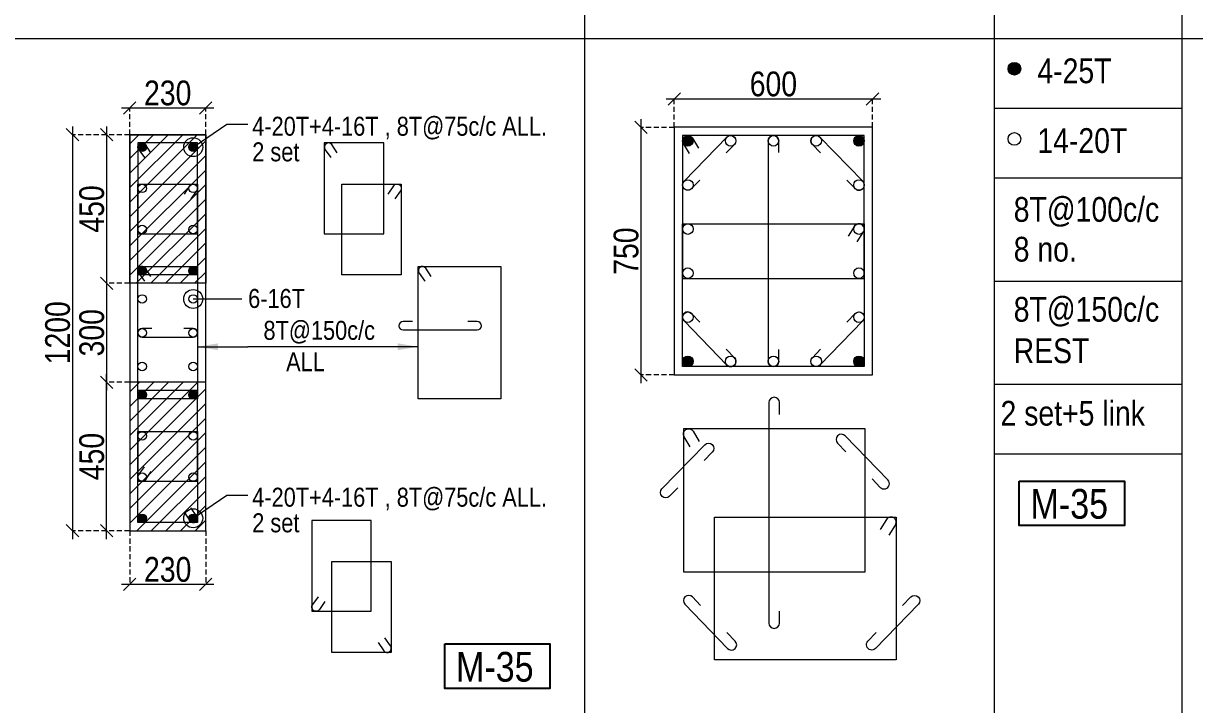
# Model space of a CAD drawing. Header units: millimetres. Extents: x 1112055 to 3390982, y -148532 to 766891.
# Drawn here: x 2172587 to 2186769, y 171525 to 179780 of the extents above; entities that cross this region are included whole.
import ezdxf
from ezdxf.enums import TextEntityAlignment as Align

# ---------------------------------------------------------------- set-up
doc = ezdxf.new("R2010")
doc.units = ezdxf.units.MM
doc.header["$PDMODE"] = 35
doc.header["$PDSIZE"] = -25
doc.linetypes.add('DASHED2', pattern=[0.375, 0.25, -0.125])
doc.linetypes.add('Hidden', pattern=[9.525, 6.35, -3.175])
for name, color, linetype, lineweight in [('B COL', 1, 'Continuous', 30), ('B COL. SIZE DIM', 220, 'Continuous', 25), ('B COLSCH', 204, 'Continuous', 20), ('B COLUMN', 1, 'Hidden', 9), ('B STEEL', 34, 'Continuous', 15), ('B-ST TEXT', 7, 'Continuous', 9), ('F HATCH', 251, 'Continuous', 18)]:
    doc.layers.add(name, color=color, linetype=linetype, lineweight=lineweight)
doc.layers.add('B TEXT', color=7, linetype='Continuous')
doc.styles.add('dim inside', font='romans.shx', dxfattribs={"width": 0.8, "height": 125})
doc.styles.add('SWINC', font='swissc.ttf')
doc.styles.add('TAHOMA', font='tahoma.ttf')
doc.dimstyles.new('dim inside', dxfattribs={"dimtxt": 125, "dimasz": 100, "dimexe": 0, "dimexo": 0, "dimgap": 10, "dimtad": 0, "dimdec": 0, "dimzin": 0, "dimdsep": 46, "dimtxsty": 'dim inside', "dimblk": 'SMALL', "dimcen": 0.09, "dimadec": 0, "dimazin": 0, "dimtfac": 1, "dimtdec": 0, "dimtofl": 0, "dimtmove": 0, "dimatfit": 3, "dimfxl": 1, "dimtolj": 1, "dimtzin": 0, "dimarcsym": 2})
doc.dimstyles.new('PARESH', dxfattribs={"dimscale": 0, "dimtxt": 300, "dimasz": 150, "dimexe": 150, "dimexo": 150, "dimgap": 25, "dimtad": 1, "dimdec": 0, "dimzin": 0, "dimdsep": 46, "dimtxsty": 'TAHOMA', "dimblk": 'ARCHTICK', "dimcen": 100, "dimdle": 150, "dimclrd": 251, "dimclre": 251, "dimclrt": 6, "dimadec": 0, "dimazin": 0, "dimtfac": 1, "dimtdec": 0, "dimtix": 1, "dimtofl": 0, "dimtmove": 0, "dimatfit": 2, "dimfxl": 0.18, "dimtolj": 1, "dimtzin": 0, "dimlwd": 9, "dimlwe": 9, "dimarcsym": 0})
pattern_1 = [(45, (1272961.83, 105429.73), (-88.388348, 88.388348), [])]

# ---------------------------------------------------------------- blocks, each defined once
blk = doc.blocks.new('_Oblique')
at = {"color": 0, "linetype": 'ByBlock', "lineweight": -2}
blk.add_line((-0.5, -0.5), (0.5, 0.5), dxfattribs=at)
blk = doc.blocks.new('*D168')
at = {"layer": 'B COL. SIZE DIM', "color": 250, "lineweight": 9, "ltscale": 250, "transparency": 16777216}
blk.add_line((2180369, 178865), (2182969, 178865), dxfattribs=at)
at = {"layer": 'B COL. SIZE DIM', "color": 250, "linetype": 'DASHED2', "lineweight": 9, "ltscale": 250, "transparency": 16777216}
for p, q in [((2180469, 178520), (2180469, 178865)), ((2182869, 178520), (2182869, 178865))]:
    blk.add_line(p, q, dxfattribs=at)
at = {"layer": 'Defpoints', "color": 0, "ltscale": 250, "transparency": 16777216}
for p in [(2182869, 178865), (2180469, 178520), (2182869, 178520)]:
    blk.add_point(p, dxfattribs=at)
at = {"layer": 'B COL. SIZE DIM', "color": 250, "lineweight": 9, "ltscale": 250, "transparency": 16777216, "xscale": 150, "yscale": 150, "zscale": 150, "rotation": 180}
blk.add_blockref('_Oblique', (2180469, 178865), dxfattribs=at)
at = {"layer": 'B COL. SIZE DIM', "color": 250, "lineweight": 9, "ltscale": 250, "transparency": 16777216, "xscale": 150, "yscale": 150, "zscale": 150}
blk.add_blockref('_Oblique', (2182869, 178865), dxfattribs=at)
at = {"layer": 'B COL. SIZE DIM', "color": 6, "ltscale": 250, "transparency": 16777216, "insert": (2181669, 179044), "char_height": 300, "attachment_point": 5, "style": 'SWINC'}
blk.add_mtext('\\A1;600', dxfattribs=at)
blk = doc.blocks.new('*D169')
at = {"layer": 'B COL. SIZE DIM', "color": 250, "lineweight": 9, "ltscale": 250, "transparency": 16777216}
blk.add_line((2180065, 178620), (2180065, 175420), dxfattribs=at)
at = {"layer": 'B COL. SIZE DIM', "color": 250, "linetype": 'DASHED2', "lineweight": 9, "ltscale": 250, "transparency": 16777216}
for p, q in [((2180469, 178520), (2180065, 178520)), ((2180469, 175520), (2180065, 175520))]:
    blk.add_line(p, q, dxfattribs=at)
at = {"layer": 'Defpoints', "color": 0, "ltscale": 250, "transparency": 16777216}
for p in [(2180469, 178520), (2180065, 175520), (2180469, 175520)]:
    blk.add_point(p, dxfattribs=at)
at = {"layer": 'B COL. SIZE DIM', "color": 250, "lineweight": 9, "ltscale": 250, "transparency": 16777216, "xscale": 150, "yscale": 150, "zscale": 150}
for p, rotation in [((2180065, 178520), 90), ((2180065, 175520), 270)]:
    blk.add_blockref('_Oblique', p, dxfattribs=dict(at, rotation=rotation))
at = {"layer": 'B COL. SIZE DIM', "color": 6, "ltscale": 250, "transparency": 16777216, "insert": (2179886, 177020), "char_height": 300, "attachment_point": 5, "rotation": 90, "style": 'SWINC'}
blk.add_mtext('\\A1;750', dxfattribs=at)
blk = doc.blocks.new('*D392')
at = {"layer": 'B COL. SIZE DIM', "color": 250, "lineweight": 9, "ltscale": 250, "transparency": 16777216}
blk.add_line((2173774, 178756), (2174894, 178756), dxfattribs=at)
at = {"layer": 'B COL. SIZE DIM', "color": 250, "linetype": 'DASHED2', "lineweight": 9, "ltscale": 250, "transparency": 16777216}
for p, q in [((2173874, 178431), (2173874, 178756)), ((2174794, 178431), (2174794, 178756))]:
    blk.add_line(p, q, dxfattribs=at)
at = {"layer": 'Defpoints', "color": 0, "ltscale": 250, "transparency": 16777216}
for p in [(2174794, 178756), (2173874, 178431), (2174794, 178431)]:
    blk.add_point(p, dxfattribs=at)
at = {"layer": 'B COL. SIZE DIM', "color": 250, "lineweight": 9, "ltscale": 250, "transparency": 16777216, "xscale": 150, "yscale": 150, "zscale": 150, "rotation": 180}
blk.add_blockref('_Oblique', (2173874, 178756), dxfattribs=at)
at = {"layer": 'B COL. SIZE DIM', "color": 250, "lineweight": 9, "ltscale": 250, "transparency": 16777216, "xscale": 150, "yscale": 150, "zscale": 150}
blk.add_blockref('_Oblique', (2174794, 178756), dxfattribs=at)
at = {"layer": 'B COL. SIZE DIM', "color": 6, "ltscale": 250, "transparency": 16777216, "insert": (2174334, 178935), "char_height": 300, "attachment_point": 5, "style": 'SWINC'}
blk.add_mtext('\\A1;230', dxfattribs=at)
blk = doc.blocks.new('*D393')
at = {"layer": 'B COL. SIZE DIM', "color": 250, "lineweight": 9, "ltscale": 250, "transparency": 16777216}
blk.add_line((2173594, 176731), (2173594, 175331), dxfattribs=at)
at = {"layer": 'B COL. SIZE DIM', "color": 250, "linetype": 'DASHED2', "lineweight": 9, "ltscale": 250, "transparency": 16777216}
for p, q in [((2173874, 176631), (2173594, 176631)), ((2173874, 175431), (2173594, 175431))]:
    blk.add_line(p, q, dxfattribs=at)
at = {"layer": 'Defpoints', "color": 0, "ltscale": 250, "transparency": 16777216}
for p in [(2173874, 176631), (2173594, 175431), (2173874, 175431)]:
    blk.add_point(p, dxfattribs=at)
at = {"layer": 'B COL. SIZE DIM', "color": 250, "lineweight": 9, "ltscale": 250, "transparency": 16777216, "xscale": 150, "yscale": 150, "zscale": 150}
for p, rotation in [((2173594, 176631), 90), ((2173594, 175431), 270)]:
    blk.add_blockref('_Oblique', p, dxfattribs=dict(at, rotation=rotation))
at = {"layer": 'B COL. SIZE DIM', "color": 6, "ltscale": 250, "transparency": 16777216, "insert": (2173415, 176031), "char_height": 300, "attachment_point": 5, "rotation": 90, "style": 'SWINC'}
blk.add_mtext('\\A1;300', dxfattribs=at)
blk = doc.blocks.new('*D394')
at = {"layer": 'B COL. SIZE DIM', "color": 250, "lineweight": 9, "ltscale": 250, "transparency": 16777216}
blk.add_line((2173594, 178531), (2173594, 176531), dxfattribs=at)
at = {"layer": 'B COL. SIZE DIM', "color": 250, "linetype": 'DASHED2', "lineweight": 9, "ltscale": 250, "transparency": 16777216}
for p, q in [((2173874, 178431), (2173594, 178431)), ((2173874, 176631), (2173594, 176631))]:
    blk.add_line(p, q, dxfattribs=at)
at = {"layer": 'Defpoints', "color": 0, "ltscale": 250, "transparency": 16777216}
for p in [(2173874, 178431), (2173594, 176631), (2173874, 176631)]:
    blk.add_point(p, dxfattribs=at)
at = {"layer": 'B COL. SIZE DIM', "color": 250, "lineweight": 9, "ltscale": 250, "transparency": 16777216, "xscale": 150, "yscale": 150, "zscale": 150}
for p, rotation in [((2173594, 178431), 90), ((2173594, 176631), 270)]:
    blk.add_blockref('_Oblique', p, dxfattribs=dict(at, rotation=rotation))
at = {"layer": 'B COL. SIZE DIM', "color": 6, "ltscale": 250, "transparency": 16777216, "insert": (2173415, 177531), "char_height": 300, "attachment_point": 5, "rotation": 90, "style": 'SWINC'}
blk.add_mtext('\\A1;450', dxfattribs=at)
blk = doc.blocks.new('*D395')
at = {"layer": 'B COL. SIZE DIM', "color": 250, "lineweight": 9, "ltscale": 250, "transparency": 16777216}
blk.add_line((2173594, 173531), (2173594, 175531), dxfattribs=at)
at = {"layer": 'B COL. SIZE DIM', "color": 250, "linetype": 'DASHED2', "lineweight": 9, "ltscale": 250, "transparency": 16777216}
for p, q in [((2173874, 175431), (2173594, 175431)), ((2173874, 173631), (2173594, 173631))]:
    blk.add_line(p, q, dxfattribs=at)
at = {"layer": 'Defpoints', "color": 0, "ltscale": 250, "transparency": 16777216}
for p in [(2173594, 175431), (2173874, 175431), (2173874, 173631)]:
    blk.add_point(p, dxfattribs=at)
at = {"layer": 'B COL. SIZE DIM', "color": 250, "lineweight": 9, "ltscale": 250, "transparency": 16777216, "xscale": 150, "yscale": 150, "zscale": 150}
for p, rotation in [((2173594, 175431), 90), ((2173594, 173631), 270)]:
    blk.add_blockref('_Oblique', p, dxfattribs=dict(at, rotation=rotation))
at = {"layer": 'B COL. SIZE DIM', "color": 6, "ltscale": 250, "transparency": 16777216, "insert": (2173415, 174531), "char_height": 300, "attachment_point": 5, "rotation": 90, "style": 'SWINC'}
blk.add_mtext('\\A1;450', dxfattribs=at)
blk = doc.blocks.new('*D396')
at = {"layer": 'B COL. SIZE DIM', "color": 250, "lineweight": 9, "ltscale": 250, "transparency": 16777216}
blk.add_line((2173181, 178531), (2173181, 173531), dxfattribs=at)
at = {"layer": 'B COL. SIZE DIM', "color": 250, "linetype": 'DASHED2', "lineweight": 9, "ltscale": 250, "transparency": 16777216}
for p, q in [((2173874, 178431), (2173181, 178431)), ((2173874, 173631), (2173181, 173631))]:
    blk.add_line(p, q, dxfattribs=at)
at = {"layer": 'Defpoints', "color": 0, "ltscale": 250, "transparency": 16777216}
for p in [(2173874, 178431), (2173181, 173631), (2173874, 173631)]:
    blk.add_point(p, dxfattribs=at)
at = {"layer": 'B COL. SIZE DIM', "color": 250, "lineweight": 9, "ltscale": 250, "transparency": 16777216, "xscale": 150, "yscale": 150, "zscale": 150}
for p, rotation in [((2173181, 178431), 90), ((2173181, 173631), 270)]:
    blk.add_blockref('_Oblique', p, dxfattribs=dict(at, rotation=rotation))
at = {"layer": 'B COL. SIZE DIM', "color": 6, "ltscale": 250, "transparency": 16777216, "insert": (2173002, 176031), "char_height": 300, "attachment_point": 5, "rotation": 90, "style": 'SWINC'}
blk.add_mtext('\\A1;1200', dxfattribs=at)
blk = doc.blocks.new('*D458')
at = {"layer": 'B COL. SIZE DIM', "color": 250, "linetype": 'DASHED2', "lineweight": 9, "ltscale": 250, "transparency": 16777216}
for p, q in [((2173874, 173631), (2173874, 172982)), ((2174794, 173631), (2174794, 172982))]:
    blk.add_line(p, q, dxfattribs=at)
at = {"layer": 'B COL. SIZE DIM', "color": 250, "lineweight": 9, "ltscale": 250, "transparency": 16777216}
blk.add_line((2174894, 172982), (2173774, 172982), dxfattribs=at)
at = {"layer": 'Defpoints', "color": 0, "ltscale": 250, "transparency": 16777216}
for p in [(2173874, 173631), (2174794, 173631), (2173874, 172982)]:
    blk.add_point(p, dxfattribs=at)
at = {"layer": 'B COL. SIZE DIM', "color": 250, "lineweight": 9, "ltscale": 250, "transparency": 16777216, "xscale": 150, "yscale": 150, "zscale": 150, "rotation": 180}
blk.add_blockref('_Oblique', (2173874, 172982), dxfattribs=at)
at = {"layer": 'B COL. SIZE DIM', "color": 250, "lineweight": 9, "ltscale": 250, "transparency": 16777216, "xscale": 150, "yscale": 150, "zscale": 150}
blk.add_blockref('_Oblique', (2174794, 172982), dxfattribs=at)
at = {"layer": 'B COL. SIZE DIM', "color": 6, "ltscale": 250, "transparency": 16777216, "insert": (2174334, 173161), "char_height": 300, "attachment_point": 5, "style": 'SWINC'}
blk.add_mtext('\\A1;230', dxfattribs=at)
blk = doc.blocks.new('_ArchTick')
at = {"color": 0, "linetype": 'ByBlock', "const_width": 0.15}
blk.add_lwpolyline([(-0.5, -0.5), (0.5, 0.5)], dxfattribs=at)

msp = doc.modelspace()

# ---------------------------------------------------------------- hatches: boundary and pattern name
at = {"layer": 'B STEEL', "lineweight": 9, "ltscale": 0.5}
h = msp.add_hatch(color=34, dxfattribs=at)
edge = h.paths.add_edge_path()
edge.add_arc((2184587.5, 179229.5), 76.8, 0, 360)
h = msp.add_hatch(color=34, dxfattribs=at)
edge = h.paths.add_edge_path()
edge.add_arc((2180633.2, 178356.3), 64, 0, 360)
h = msp.add_hatch(color=34, dxfattribs=at)
edge = h.paths.add_edge_path()
edge.add_arc((2182705.1, 178356.3), 64, 180, 540, ccw=False)
at = {"layer": 'B STEEL', "lineweight": 13}
h = msp.add_hatch(color=256, dxfattribs=at)
h.dxf.hatch_style = 1
edge = h.paths.add_edge_path()
edge.add_arc((2174025.5, 178279.9), 51.4, 0, 360)
h = msp.add_hatch(color=256, dxfattribs=at)
h.dxf.hatch_style = 1
edge = h.paths.add_edge_path()
edge.add_arc((2174642.6, 178279.9), 51.4, 0, 360)
h = msp.add_hatch(color=256, dxfattribs=at)
h.dxf.hatch_style = 1
edge = h.paths.add_edge_path()
edge.add_arc((2174025.5, 176782.7), 51.4, 0, 360)
h = msp.add_hatch(color=256, dxfattribs=at)
h.dxf.hatch_style = 1
edge = h.paths.add_edge_path()
edge.add_arc((2174642.6, 176782.7), 51.4, 0, 360)
at = {"layer": 'B STEEL', "lineweight": 9, "ltscale": 0.5}
h = msp.add_hatch(color=34, dxfattribs=at)
edge = h.paths.add_edge_path()
edge.add_arc((2180633.2, 175684.3), 64, 0, 360, ccw=False)
h = msp.add_hatch(color=34, dxfattribs=at)
edge = h.paths.add_edge_path()
edge.add_arc((2182705.1, 175684.3), 64, -180, 180)
at = {"layer": 'B STEEL', "lineweight": 13}
h = msp.add_hatch(color=256, dxfattribs=at)
h.dxf.hatch_style = 1
edge = h.paths.add_edge_path()
edge.add_arc((2174025.5, 175279.9), 51.4, 0, 360)
h = msp.add_hatch(color=256, dxfattribs=at)
h.dxf.hatch_style = 1
edge = h.paths.add_edge_path()
edge.add_arc((2174642.6, 175279.9), 51.4, 0, 360)
h = msp.add_hatch(color=256, dxfattribs=at)
h.dxf.hatch_style = 1
edge = h.paths.add_edge_path()
edge.add_arc((2174025.5, 173782.7), 51.4, 0, 360)
h = msp.add_hatch(color=256, dxfattribs=at)
h.dxf.hatch_style = 1
edge = h.paths.add_edge_path()
edge.add_arc((2174642.6, 173782.7), 51.4, 0, 360)
at = {"layer": 'F HATCH', "lineweight": 0}
h = msp.add_hatch(dxfattribs=at)
h.set_pattern_fill('ANSI31', color=250, scale=1000)
h.set_pattern_definition(pattern_1)
h.paths.add_polyline_path([(2173874, 178431.3), (2174794, 178431.3), (2174794, 176631.3), (2173874, 176631.3)])
h = msp.add_hatch(dxfattribs=at)
h.set_pattern_fill('ANSI31', color=250, scale=1000)
h.set_pattern_definition(pattern_1)
h.paths.add_polyline_path([(2173874, 173631.3), (2174794, 173631.3), (2174794, 175431.3), (2173874, 175431.3)])

# ---------------------------------------------------------------- linework, layer by layer
at = {"layer": 'B COL', "lineweight": 13}
for points in [[(2173874, 173631.3), (2174794, 173631.3), (2174794, 178431.3), (2173874, 178431.3)], [(2173874, 178431.3), (2174794, 178431.3), (2174794, 176631.3), (2173874, 176631.3)], [(2173874, 173631.3), (2174794, 173631.3), (2174794, 175431.3), (2173874, 175431.3)]]:
    msp.add_lwpolyline(points, close=True, dxfattribs=at)
at = {"layer": 'B COLSCH', "color": 250, "lineweight": 0}
for p, q in [((2179382.1, 196077.4), (2179382.1, 139385.8)), ((2184341.2, 196077.4), (2184341.2, 146638.4)), ((2186615.6, 196077.4), (2186615.6, 139385.8)), ((2087919, 179597.8), (2215549.8, 179597.8)), ((2184341.2, 178752.8), (2186615.6, 178752.8)), ((2184341.2, 177907.8), (2186615.6, 177907.8)), ((2184341.2, 176658), (2186615.6, 176658)), ((2184341.2, 175408.2), (2186615.6, 175408.2)), ((2184341.2, 174563.2), (2186615.6, 174563.2))]:
    msp.add_line(p, q, dxfattribs=at)
at = {"layer": 'B COLUMN', "color": 1, "linetype": 'ByBlock', "lineweight": 20}
msp.add_lwpolyline([(2180469.2, 175520.3), (2182869.2, 175520.3), (2182869.2, 178520.3), (2180469.2, 178520.3)], close=True, dxfattribs=at)
at = {"layer": 'B STEEL', "color": 34, "lineweight": 9, "ltscale": 0.5}
for points in [[(2180653.4, 178201.2), (2180578.7, 178322.7, -1), (2180687.7, 178389.8), (2180762.5, 178268.3)], [(2180778.4, 177879.7), (2180679.1, 177777.3, -1), (2180587.2, 177866.4), (2181105.2, 178400.8, -1), (2181197.1, 178311.7), (2181097.9, 178209.3)], [(2181733.2, 178213.6), (2181733.2, 178356.3, 1), (2181605.1, 178356.3), (2181605.1, 175684.3, 1), (2181733.2, 175684.3), (2181733.2, 175827)], [(2182559.9, 177879.7), (2182659.2, 177777.3, 1), (2182751.1, 177866.4), (2182233.1, 178400.8, 1), (2182141.2, 178311.7), (2182240.5, 178209.3)], [(2182684.9, 177132.4), (2182759.7, 177253.9, 1), (2182650.6, 177321), (2182575.9, 177199.6)], [(2180778.4, 176160.8), (2180679.1, 176263.3, 1), (2180587.2, 176174.1), (2181105.2, 175639.8, 1), (2181197.1, 175728.9), (2181097.9, 175831.3)], [(2182559.9, 176160.8), (2182659.2, 176263.3, -1), (2182751.1, 176174.1), (2182233.1, 175639.8, -1), (2182141.2, 175728.9), (2182240.5, 175831.3)], [(2181742.3, 175042.1), (2181742.3, 175184.8, 1), (2181614.3, 175184.8), (2181614.3, 172512.8, 1), (2181742.3, 172512.8), (2181742.3, 172655.4)], [(2180662.5, 174647.7), (2180587.8, 174769.2, -1), (2180696.8, 174836.3), (2180771.6, 174714.8)], [(2182864.1, 174259.8), (2182963.4, 174157.3, 1), (2183055.3, 174246.5), (2182537.4, 174780.8, 1), (2182445.4, 174691.7), (2182544.7, 174589.3)], [(2180510.5, 174152.2), (2180411.2, 174049.8, -1), (2180319.3, 174138.9), (2180837.3, 174673.3, -1), (2180929.2, 174584.2), (2180829.9, 174481.8)], [(2183071.7, 173578.9), (2183146.5, 173700.4, 1), (2183037.5, 173767.5), (2182962.7, 173646)], [(2180787.5, 172726.7), (2180688.3, 172829.1, 1), (2180596.3, 172740), (2181114.3, 172205.6, 1), (2181206.3, 172294.7), (2181107, 172397.1)], [(2183233.1, 172726.7), (2183332.4, 172829.1, -1), (2183424.3, 172740), (2182906.3, 172205.6, -1), (2182814.4, 172294.7), (2182913.7, 172397.1)]]:
    msp.add_lwpolyline(points, format="xyb", dxfattribs=at)
for points in [[(2180569.2, 176689.1), (2182769.2, 176689.1), (2182769.2, 178420.3), (2180569.2, 178420.3)], [(2180569.2, 177351.5), (2182769.2, 177351.5), (2182769.2, 175620.3), (2180569.2, 175620.3)], [(2180578.3, 173135.5), (2182778.3, 173135.5), (2182778.3, 174866.7), (2180578.3, 174866.7)], [(2180956, 173798), (2183156, 173798), (2183156, 172066.7), (2180956, 172066.7)]]:
    msp.add_lwpolyline(points, close=True, dxfattribs=at)
at = {"layer": 'B STEEL', "lineweight": 13}
for points in [[(2173974, 177230.4), (2174694, 177230.4), (2174694, 178331.3), (2173974, 178331.3)], [(2176230.3, 177230.4), (2176950.3, 177230.4), (2176950.3, 178331.3), (2176230.3, 178331.3)], [(2173974, 177832.3), (2174694, 177832.3), (2174694, 176731.3), (2173974, 176731.3)], [(2176442.6, 177832.3), (2177162.6, 177832.3), (2177162.6, 176731.3), (2176442.6, 176731.3)], [(2173974, 174230.4), (2174694, 174230.4), (2174694, 175331.3), (2173974, 175331.3)], [(2173974, 174832.3), (2174694, 174832.3), (2174694, 173731.3), (2173974, 173731.3)], [(2176079.6, 172655), (2176799.6, 172655), (2176799.6, 173756), (2176079.6, 173756)], [(2176321.7, 173256.9), (2177041.7, 173256.9), (2177041.7, 172156), (2176321.7, 172156)]]:
    msp.add_lwpolyline(points, close=True, dxfattribs=at)
for points in [[(2174131.1, 178211.1), (2174066.3, 178311.1, 1), (2173984.6, 178248.7), (2174053.6, 178153.8)], [(2176387.4, 178211.1), (2176322.6, 178311.1, 1), (2176240.9, 178248.7), (2176309.9, 178153.8)], [(2174537, 177712.1), (2174601.8, 177812.1, -1), (2174683.5, 177749.6), (2174614.5, 177654.7)], [(2177005.6, 177712.1), (2177070.4, 177812.1, -1), (2177152.1, 177749.6), (2177083.1, 177654.7)], [(2174131.1, 174350.5), (2174066.3, 174250.6, -1), (2173984.6, 174313), (2174053.6, 174407.9)], [(2174537, 173851.5), (2174601.8, 173751.5, 1), (2174683.5, 173813.9), (2174614.5, 173908.8)], [(2176236.6, 172775.2), (2176171.8, 172675.2, -1), (2176090.1, 172737.6), (2176159.1, 172832.5)], [(2176884.6, 172276.1), (2176949.4, 172176.2, 1), (2177031.1, 172238.6), (2176962.1, 172333.5)]]:
    msp.add_lwpolyline(points, format="xyb", dxfattribs=at)
at = {"layer": 'B STEEL', "color": 3, "lineweight": 13}
for points in [[(2174694, 175228.5), (2173974, 175228.5), (2173974, 176834.1), (2174694, 176834.1)], [(2178368.8, 175228.5), (2177368.8, 175228.5), (2177368.8, 176834.1), (2178368.8, 176834.1)]]:
    msp.add_lwpolyline(points, close=True, dxfattribs=at)
for points in [[(2174131.1, 176714), (2174066.3, 176813.9, 1), (2173984.6, 176751.5), (2174053.6, 176656.6)], [(2177525.8, 176714), (2177461, 176813.9, 1), (2177379.3, 176751.5), (2177448.4, 176656.6)], [(2177299.4, 176167.1), (2177184.9, 176167.1, 1), (2177184.9, 176064.3), (2178082.1, 176064.3, 1), (2178082.1, 176167.1), (2177967.5, 176167.1)], [(2174140, 176082.1), (2174025.5, 176082.1, 1), (2174025.5, 175979.3), (2174642.6, 175979.3, 1), (2174642.6, 176082.1), (2174528.1, 176082.1)]]:
    msp.add_lwpolyline(points, format="xyb", dxfattribs=at)
at = {"layer": 'B STEEL', "color": 34, "lineweight": 9, "ltscale": 0.5}
for centre, radius in [((2184587.5, 179229.5), 76.8), ((2180633.2, 178356.3), 64), ((2181151.2, 178356.3), 64), ((2181669.2, 178356.3), 64), ((2182187.2, 178356.3), 64), ((2182705.1, 178356.3), 64), ((2184587.5, 178379.2), 76.8), ((2180633.2, 177821.9), 64), ((2182705.1, 177821.9), 64), ((2180633.2, 177287.5), 64), ((2182705.1, 177287.5), 64), ((2180633.2, 176753.1), 64), ((2182705.1, 176753.1), 64), ((2180633.2, 176218.7), 64), ((2182705.1, 176218.7), 64), ((2180633.2, 175684.3), 64), ((2181151.2, 175684.3), 64), ((2181669.2, 175684.3), 64), ((2182187.2, 175684.3), 64), ((2182705.1, 175684.3), 64)]:
    msp.add_circle(centre, radius, dxfattribs=at)
at = {"layer": 'B STEEL', "lineweight": 13}
for centre in [(2174025.5, 178279.9), (2174642.6, 178279.9), (2174025.5, 177780.8), (2174642.6, 177780.8), (2174025.5, 177281.8), (2174642.6, 177281.8), (2174025.5, 176782.7), (2174642.6, 176782.7), (2174025.5, 176439.9), (2174642.6, 176439.9), (2174025.5, 176030.7), (2174642.6, 176030.7), (2174025.5, 175622.7), (2174642.6, 175622.7), (2174025.5, 175279.9), (2174642.6, 175279.9), (2174025.5, 174780.8), (2174642.6, 174780.8), (2174025.5, 174281.8), (2174642.6, 174281.8), (2174025.5, 173782.7), (2174642.6, 173782.7)]:
    msp.add_circle(centre, 51.4, dxfattribs=at)
at = {"layer": 'B TEXT', "color": 1}
for points in [[(2184644.9, 174234.2), (2185919.5, 174234.2), (2185919.5, 173696.2), (2184644.9, 173696.2)], [(2177688, 172259.5), (2178962.6, 172259.5), (2178962.6, 171721.5), (2177688, 171721.5)]]:
    msp.add_lwpolyline(points, close=True, dxfattribs=at)

# ---------------------------------------------------------------- texts
at = {"layer": 'B TEXT', "style": 'SWINC'}
for s, p in [('4-25T', (2184866, 179054.9)), ('14-20T', (2184866, 178209.9)), ('8T@100c/c', (2184579.1, 177375.1)), ('8 no.', (2184579.1, 176893.3)), ('8T@150c/c', (2184579.1, 176165.2)), ('REST', (2184579.1, 175662.8)), ('2 set+5 link', (2184419.5, 174905.7))]:
    msp.add_text(s, height=300, dxfattribs=at).set_placement(p)
at = {"layer": 'B TEXT', "lineweight": 15, "style": 'SWINC'}
for s, p in [('4-20T+4-16T , 8T@75c/c ALL.', (2175357.6, 178349.3)), ('2 set', (2175357.6, 178039.1)), ('6-16T', (2175308.1, 176262.6)), ('8T@150c/c', (2175493.5, 175876.1)), ('ALL', (2175768.1, 175495.4)), ('4-20T+4-16T , 8T@75c/c ALL.', (2175357.6, 173854)), ('2 set', (2175357.6, 173543.8))]:
    msp.add_text(s, height=230, dxfattribs=at).set_placement(p, align=Align.BOTTOM_LEFT)
at = {"layer": 'B TEXT', "color": 1, "style": 'SWINC'}
for p in [(2184782.3, 173669.7), (2177825.4, 171695)]:
    msp.add_text('M-35', height=360, dxfattribs=at).set_placement(p, align=Align.BOTTOM_LEFT)

# ---------------------------------------------------------------- dimensions: what is measured, and where the dimension line sits
at = {"layer": 'B COL. SIZE DIM', "color": 250, "ltscale": 250}
for base, p1, p2, picture, middle in [((2174794, 178756.2), (2173874, 178431.3), (2174794, 178431.3), '*D392', (2174334, 178935.4)), ((2182869.2, 178865.2), (2180469.2, 178520.3), (2182869.2, 178520.3), '*D168', (2181669.2, 179044.2)), ((2173874, 172981.8), (2174794, 173631.3), (2173874, 173631.3), '*D458', (2174334, 173161))]:
    dim = msp.add_linear_dim(base=base, p1=p1, p2=p2, dimstyle='dim inside', override={"dimtxt": 300, "dimasz": 150, "dimgap": 25, "dimtad": 3, "dimlfac": 0.25, "dimtxsty": 'SWINC', "dimblk1": 'Oblique', "dimblk2": 'Oblique', "dimsah": 1, "dimdle": 100, "dimclrd": 250, "dimclre": 250, "dimclrt": 6, "dimfxl": 1000, "dimlwd": 9, "dimlwe": 9}, dxfattribs=at)
    dim.commit()
    dim.dimension.update_dxf_attribs({"geometry": picture, "text_midpoint": middle})
for base, p1, p2, angle, picture, middle in [((2180065.3, 175520.3), (2180469.2, 178520.3), (2180469.2, 175520.3), 90, '*D169', (2179886.5, 177020.3)), ((2173181.3, 173631.3), (2173874, 178431.3), (2173874, 173631.3), 90, '*D396', (2173002.2, 176031.3)), ((2173593.5, 176631.3), (2173874, 178431.3), (2173874, 176631.3), 90, '*D394', (2173414.7, 177531.3)), ((2173593.5, 175431.3), (2173874, 176631.3), (2173874, 175431.3), 90, '*D393', (2173414.7, 176031.3)), ((2173593.5, 175431.3), (2173874, 173631.3), (2173874, 175431.3), 270, '*D395', (2173414.7, 174531.3))]:
    dim = msp.add_linear_dim(base=base, p1=p1, p2=p2, angle=angle, dimstyle='dim inside', override={"dimtxt": 300, "dimasz": 150, "dimgap": 25, "dimtad": 3, "dimlfac": 0.25, "dimtxsty": 'SWINC', "dimblk1": 'Oblique', "dimblk2": 'Oblique', "dimsah": 1, "dimdle": 100, "dimclrd": 250, "dimclre": 250, "dimclrt": 6, "dimfxl": 1000, "dimlwd": 9, "dimlwe": 9}, dxfattribs=at)
    dim.commit()
    dim.dimension.update_dxf_attribs({"geometry": picture, "text_midpoint": middle})

# ---------------------------------------------------------------- leaders
at = {"layer": 'B-ST TEXT', "lineweight": 15}
for points, override in [([(2174642.6, 178279.9), (2175049.8, 178559.5), (2175304.2, 178559.5)], {"dimscale": 1, "dimasz": 230, "dimtad": 0, "dimclrd": 0, "dimldrblk": 'Origin', "dimtfill": 2}), ([(2174642.6, 176439.9), (2175231, 176439.9)], {"dimscale": 1, "dimasz": 230, "dimtad": 0, "dimclrd": 0, "dimldrblk": 'Origin', "dimtfill": 2}), ([(2174694, 175861.2), (2175303.2, 175861.2)], {"dimscale": 1, "dimasz": 250, "dimtad": 0, "dimclrd": 0, "dimtfill": 2}), ([(2177368.8, 175861.2), (2175303.2, 175861.2)], {"dimscale": 1, "dimasz": 250, "dimtad": 0, "dimclrd": 0, "dimtfill": 2}), ([(2174642.6, 173782.7), (2175049.8, 174062.3), (2175304.2, 174062.3)], {"dimscale": 1, "dimasz": 230, "dimtad": 0, "dimclrd": 0, "dimldrblk": 'Origin', "dimtfill": 2})]:
    msp.add_leader(points, dimstyle='PARESH', override=override, dxfattribs=at)

doc.saveas('drawing.dxf')
